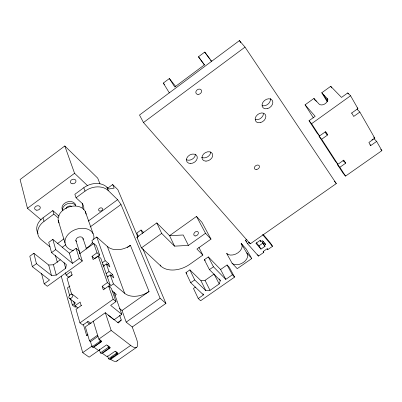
<?xml version="1.0" encoding="UTF-8"?>
<svg xmlns="http://www.w3.org/2000/svg" width="402" height="402" viewBox="0 0 402 402"><rect width="100%" height="100%" fill="white"/><g stroke="black" fill="none" stroke-linecap="round" stroke-linejoin="round"><path stroke-width="0.6" d="M76.048 248.325L79.043 250.863L82.294 261.009L47.335 286.259L44.18 283.852L49.541 279.973L32.321 266.667L29.808 256.215L33.853 253.255L36.431 263.667L51.471 275.415L56.26 275.109L65.702 268.28L66.345 264.647L51.567 252.632L48.732 242.366L52.808 239.386L69.37 253.17L72.471 263.38L79.259 258.471L76.048 248.325L69.37 253.17M195.533 287.023L193.478 288.46L198.251 298.54L203.467 294.907L190.709 282.732L185.945 272.656L189.875 269.888L194.709 279.928L205.834 290.676L210.01 290.355L219.196 283.953L220.306 280.591L219.452 278.938M119.645 315.309L121.283 320.012L118.384 323.002L105.324 312.711L85.36 326.831L89.505 340.901L90.495 341.625L92.048 346.876L93.038 347.589L101.178 341.881L100.636 340.142M99.997 183.9L97.721 178.151L64.807 145.976L20.1 179.528L27.457 208.291L41.19 219.904M169.373 92.932L163.292 83.083L169.373 78.536L175.835 86.661M169.373 78.536L174.749 86.988L204.417 64.873L198.462 56.772L204.734 52.084L211.753 61.36M239.416 40.602L139.504 115.037L143.474 122.535L250.26 243.838L336.313 183.573L245.019 47.114L239.416 40.602L240.813 42.687M27.457 208.291L74.561 173.297L64.807 145.976M143.474 122.535L245.019 47.114M38.095 233.577A16.869 12.432 -17.4 0 1 43.034 217.804L52.803 210.593L56.918 214.186A14.186 10.653 -18.8 0 0 59.179 216.085M107.625 188.252L112.66 184.553L114.148 188.121L108.766 189.025L106.902 187.201A16.894 12.753 -21 0 0 83.787 187.719L74.857 194.307L76.048 197.764L82.003 203.236A14.266 10.673 -18.9 0 1 83.772 209.578M49.964 246.828L41.285 239.728A16.969 12.452 -17.5 0 1 44.024 221.376L53.853 214.13L52.803 210.593M76.048 197.764L85.033 191.141A16.995 12.774 -21.1 0 1 108.274 190.588L117.605 199.678L120.977 204.492L160.112 298.294L165.915 303.409L132.132 327.062M57.471 243.587L64.039 238.788M88.294 221.08L117.605 199.678M32.321 266.667L36.431 263.667M51.567 252.632L55.712 249.612L52.808 239.386M62.265 247.27L65.807 244.687M90.103 226.984L120.977 204.492M33.853 253.255L48.707 265.029L53.426 264.747L60.27 259.782M107.414 246.511A17.261 12.356 -22.5 0 0 130.389 245.326L149.067 291.45A18.552 12.497 -23 0 1 124.615 293.289L107.414 246.511L96.746 237.019L91.892 240.542L93.098 244.029M79.581 253.773L93.772 243.491L96.435 245.828L99.696 255.124L94.746 258.697L92.033 256.375L97.003 252.793L93.772 243.491M70.39 276.249L68.923 277.31L66.129 275.079L71.038 271.531L72.008 274.792L67.069 278.35L71.712 294.43M313.444 117.927L305.063 104.827L313.937 98.425L319.052 104.033A4.93 3.286 -29.9 0 0 325.298 103.631A4.93 3.286 -29.9 0 0 327.002 98.309L321.786 92.761L330.725 86.314L341.509 97.415L347.745 92.937L350.564 95.771L357.911 108.64L351.448 113.183M98.108 255.973L107.374 282.626L102.158 286.345L103.344 289.852L110.148 284.943L100.812 258.305L98.108 255.973L93.113 259.576L92.033 256.375M71.37 275.546L72.35 274.837M143.574 232.456L141.037 230.019L136.856 233.029L138.318 236.471M136.921 237.215L156.805 222.919L169.559 235.657L174.543 246.15L188.402 245.416L205.512 233.281L210.99 239.12L196.94 249.054L202.849 255.094L189.839 264.27A22.391 15.331 -25.9 0 1 160.865 266.089L141.424 247.913L136.921 237.215L137.735 237.984M69.893 286.078L67.451 287.837L69.652 295.555M102.309 262.712L105.163 260.662L96.746 237.019M127.333 247.516L130.389 245.326M102.957 266.285L106.309 263.878L109.857 266.938L108.701 263.722L105.163 260.662M107.279 264.742L108.701 263.722M309.027 120.716L311.59 123.695L319.55 135.982L316.982 132.987L309.027 120.716L315.178 116.304L305.063 104.827M311.59 123.695L350.564 95.771M141.424 247.913L161.669 233.416L156.805 222.919M106.123 273.591L109.027 271.511L106.309 263.878M107.289 276.928L110.213 274.842L113.801 277.893L112.605 274.571L109.027 271.511M110.676 275.948L112.605 274.571M76.189 306.5L75.189 307.213L72.365 305.058L74.37 303.626M169.679 235.597L196.498 216.442L201.91 222.276L210.99 239.12M77.867 307.952L74.978 305.741L80.134 302.068L81.194 305.636M81.606 305.289L76.013 309.329L79.928 322.871L82.867 325.062L88.133 321.329L91.118 323.585M319.093 136.243L325.645 131.635L327.736 134.921L321.66 139.243L319.093 136.243L335.318 161.257L337.886 164.292L343.76 160.157L345.685 163.187L339.836 167.297L337.268 164.262L342.971 173.056L345.539 176.106L381.9 150.634L376.639 141.419L373.845 138.504M109.143 286.938L113.429 283.882L110.213 274.842M376.639 141.419L370.709 145.589L368.89 142.464L374.84 138.273L359.865 112.057L353.71 116.434L351.735 113.047M114.826 295.44L116.334 294.37L112.022 290.797M79.928 322.871L113.168 299.294L108.585 286.113L111.374 288.43L115.987 301.601L110.656 305.379L121.781 314.339L114.047 319.786L108.48 315.394M83.475 324.7L86.636 335.484L87.656 334.765M121.947 310.58L149.067 291.45M371.885 139.886L372.865 139.192M220.306 280.591L209.427 269.611L204.357 259.697L208.321 256.908L220.572 269.516L225.778 279.37L232.381 274.772L234.607 277.094L200.598 300.746L198.251 298.54M89.505 340.901L97.606 335.203M90.495 341.625L98.078 336.288M117.746 322.499L121.283 320.012M93.289 321.223L98.812 339.117L111.168 330.434L130.66 345.413A21.226 6.136 56.8 0 0 136.303 338.238L132.243 326.987L126.168 322.128L122.047 310.51L119.203 308.203M61.26 276.254L82.711 352.639L92.45 345.805M126.283 322.047L160.112 298.294M92.048 346.876L100.198 341.157L101.178 341.881M263.25 251.431L263.818 252.366L258.481 256.084L247.386 243.547L245.441 240.26L246.913 239.225M190.709 282.732L194.709 279.928M209.427 269.611L213.457 266.787L225.778 279.37M247.386 243.547L249.366 242.16M99.369 350.001L89.133 357.167L82.711 352.639M100.364 352.891L108.434 347.253L109.389 347.956L101.329 353.589L100.364 352.891L99.304 349.403M189.875 269.888L200.93 280.661L205.05 280.365L214.09 274.043L219.196 283.953M220.572 269.516L227.07 264.973L229.281 267.295L234.607 277.094M263.29 243.506L265.013 246.295L260.983 249.104L255.948 243.316L260.014 240.471L260.948 241.562L262.305 240.612L265.652 244.532L264.305 245.471L262.295 242.215L263.637 241.28M256.285 242.723L258.994 245.843L263.003 243.044L262.295 242.215M251.783 258.536L237.235 268.672L232.039 263.149L226.703 253.471A8.874 5.914 -29 0 0 237.944 252.808A8.874 5.914 -29 0 0 241.135 243.346L246.185 248.989L251.783 258.536L246.707 252.893L241.135 243.346M108.485 358.765L116.469 353.197L117.399 353.891L109.429 359.443L108.485 358.765L107.58 355.865M110.947 358.122L113.927 356.046M114.922 355.353L117.902 353.278L115.108 351.202L107.133 356.77L102.369 353.318L110.399 347.71L106.58 344.876L98.515 350.524L93.631 346.986L101.746 341.293L98.812 339.117M263.818 252.366L263.114 251.557L267.129 248.758L267.832 249.572L272.521 246.305L270.476 243.069L263.27 234.542M109.957 358.815L110.671 359.333L130.66 345.413M116.741 361.127L136.449 347.428M169.559 235.657L183.227 235.004L188.402 245.416M69.405 298.395L75.682 303.219M72.254 294.229L78.013 298.701M113.168 299.294L115.987 301.601M55.712 249.612L72.471 263.38M102.158 286.345L104.952 288.646M79.259 258.471L82.294 261.009M107.374 282.626L110.148 284.943M113.429 283.882L124.615 293.289M106.947 275.807L108.299 276.948M102.691 264.541L104.465 266.064M53.853 214.13L57.994 217.723M97.003 252.793L99.696 255.124M74.561 173.297L87.736 185.84M185.945 272.656L186.819 273.501M112.66 184.553L117.871 189.709L137.866 237.034M161.669 233.416L174.543 246.15M204.357 259.697L205.221 260.576M357.112 107.821L357.911 108.64M357.051 109.188L359.865 112.057M373.644 137.027L374.84 138.273M380.709 149.378L381.9 150.634M369.925 144.75L370.709 145.589M226.703 253.471L227.894 254.747M245.441 240.26L246.672 241.657M327.736 134.921L325.128 131.941L326.796 134.564M345.685 163.187L343.082 160.167L344.077 161.73M264.305 245.471L265.013 246.295M87.34 321.851L89.36 324.203M262.506 234.477L272.521 246.305M334.379 181.196L336.313 183.573M163.292 83.083L164.453 84.52M198.462 56.772L204.538 65.023M204.734 52.084L209.819 59.109M210.547 60.114L211.276 61.119M321.66 139.243L337.886 164.292M339.836 167.297L345.539 176.106M315.63 100.279L316.289 101.339M313.937 98.425L315.258 100.545M264.501 242.672L265.652 244.532M267.255 248.642L267.832 249.572M260.089 240.17L260.948 241.562M258.994 245.843L260.983 249.104M323.509 94.596L327.409 101.023M321.786 92.761L327.308 101.852M327.002 98.309L327.977 99.922M257.637 254.677L258.481 256.084M249.642 242.808L250.26 243.838M330.725 86.314L331.68 87.932M347.745 92.937L348.358 94.008M227.07 264.973L232.381 274.772M196.498 216.442L205.512 233.281M208.321 256.908L213.457 266.787M198.9 247.396L202.849 255.094M205.05 280.365L210.01 290.355M200.93 280.661L205.834 290.676M202.93 293.792L203.467 294.907M160.368 264.958L160.865 266.089M141.037 230.019L142.524 233.446M142.745 248.582L165.915 303.409M106.902 187.201L108.274 190.588M83.787 187.719L85.033 191.141M113.902 291.983L121.781 314.339M85.294 211.512L93.108 233.693M82.983 238.361L86.53 249.019M105.324 312.711L111.168 330.434M116.836 352.162L117.399 353.891M115.902 351.474L116.469 353.197M75.797 240.205L79.993 253.3M108.836 346.222L109.389 347.956M107.882 345.514L108.434 347.253M99.661 339.414L100.198 341.157M58.189 220.336L65.018 242.974M64.044 262.571L65.702 268.28M65.436 272.687L66.129 275.079M73.777 301.575L74.978 305.741M70.672 299.118L72.365 305.058M55.35 255.205L57.375 262.421M43.034 217.804L44.024 221.376M53.426 264.747L56.26 275.109M48.707 265.029L51.471 275.415M41.542 273.38L44.18 283.852M246.707 252.893A9.01 5.919 -29 0 1 243.416 262.416A9.01 5.919 -29 0 1 232.039 263.149M117.424 360.544A21.14 6.764 57.2 0 1 110.671 359.333M87.973 334.469A18.492 12.025 -19 0 1 86.636 335.484M82.46 203.286A14.186 10.653 -18.8 0 1 82.159 207.834M59.059 222.984A14.356 10.653 -19 0 1 68.948 206.96A14.356 10.653 -19 0 1 86.078 214.176M76.616 241.778A3.724 2.688 -19.4 0 1 78.621 237.12A3.724 2.688 -19.4 0 1 83.098 239.497M73.491 250.577A14.894 10.759 -19.4 0 1 65.782 238.004A14.894 10.759 -19.4 0 1 83.189 228.276A14.894 10.759 -19.4 0 1 93.701 239.28M92.555 242.19A14.894 10.759 -19.4 0 1 85.938 248.406M63.013 210.688A7.055 5.301 -18.8 0 1 66.496 202.181A7.055 5.301 -18.8 0 1 75.666 205.362M62.541 210.377A7.075 5.306 -18.8 0 1 67.642 203.698A7.075 5.306 -18.8 0 1 75.807 205.789M65.983 208.844A3.538 2.653 -18.8 0 1 68.104 206.397A3.538 2.653 -18.8 0 1 71.531 206.291M195.367 154.257A5.739 4.327 -30.1 0 1 192.156 159.217A5.739 4.327 -30.1 0 1 186.242 159.609M270.305 98.415A5.899 4.412 -37.9 0 1 268.149 103.957A5.899 4.412 -37.9 0 1 262.184 105.636M210.723 151.956A5.708 4.271 -31.2 0 1 207.477 156.891A5.708 4.271 -31.2 0 1 201.633 157.277M263.506 113.64A5.824 4.332 -36.6 0 1 255.36 119.555M70.827 298.374A2.528 1.633 -53.1 0 0 72.571 294.51A2.528 1.633 -53.1 0 0 69.104 296.053A2.528 1.633 -53.1 0 0 70.827 298.374M195.794 235.924A2.633 1.889 -44.2 0 0 198.201 232.175A2.633 1.889 -44.2 0 0 194.246 232.969A2.633 1.889 -44.2 0 0 195.794 235.924M99.892 211.085A2.09 1.553 -21.4 0 0 102.595 208.879A2.09 1.553 -21.4 0 0 99.309 208.447A2.09 1.553 -21.4 0 0 99.892 211.085M72.058 183.739A2.879 2.226 -19.4 0 0 75.963 180.86A2.879 2.226 -19.4 0 0 71.476 179.905A2.879 2.226 -19.4 0 0 72.058 183.739M36.416 210.151A2.879 2.171 -16.1 0 0 40.26 207.311A2.879 2.171 -16.1 0 0 35.698 206.452A2.879 2.171 -16.1 0 0 36.416 210.151M190.558 163.503A5.774 4.332 -30.1 0 0 197.096 156.378A5.774 4.332 -30.1 0 0 187.935 156.418A5.774 4.332 -30.1 0 0 190.558 163.503M267.199 108.696A5.94 4.422 -37.8 0 0 272.26 100.319A5.94 4.422 -37.8 0 0 262.888 102.359A5.94 4.422 -37.8 0 0 267.199 108.696M256.169 169.533A2.774 1.975 -33.5 0 0 259.411 166.132A2.774 1.975 -33.5 0 0 255.169 166.182A2.774 1.975 -33.5 0 0 256.169 169.533M198.01 94.415A3.085 2.447 -34.7 0 0 201.497 90.48A3.085 2.447 -34.7 0 0 196.633 90.344A3.085 2.447 -34.7 0 0 198.01 94.415M260.29 122.645A5.859 4.342 -36.5 0 0 265.265 114.434A5.859 4.342 -36.5 0 0 255.968 116.495A5.859 4.342 -36.5 0 0 260.29 122.645M205.99 161.137A5.744 4.281 -31.2 0 0 212.552 154.046A5.744 4.281 -31.2 0 0 203.518 154.072A5.744 4.281 -31.2 0 0 205.99 161.137"/></g></svg>
